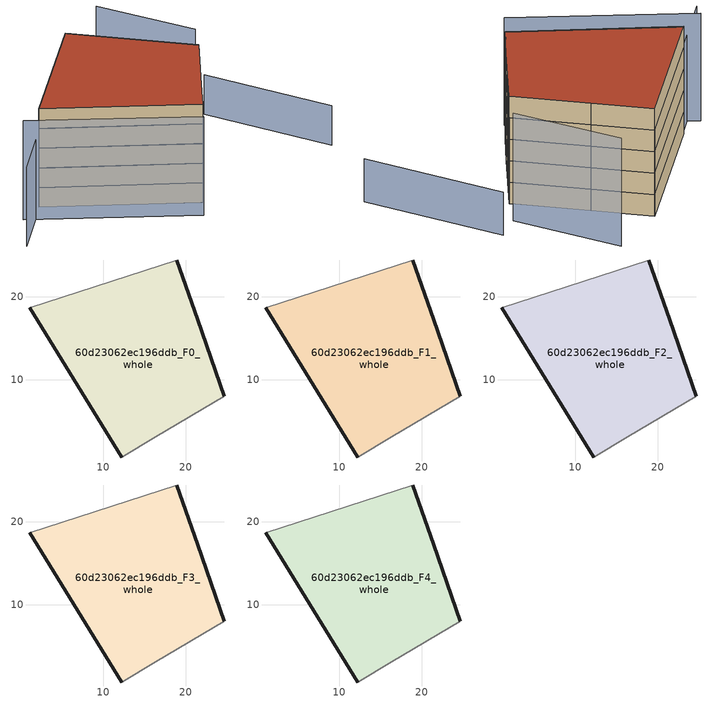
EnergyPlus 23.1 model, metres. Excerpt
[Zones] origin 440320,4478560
60d23062ec196ddb_F0_whole
 floor ground (EU_floor_Construction): 24.67,7.99 21.45,17.22 18.93,24.45 1.12,18.65 12.25,0.63 16.37,3.07 z0
 wall outside (EU_wall_Construction): 12.25,0.63 1.12,18.65 / 18.93,24.45 21.45,17.22 24.67,7.99 z0:3
 wall adiabatic (EU_wall_Construction): 24.67,7.99 16.37,3.07 12.25,0.63 / 1.12,18.65 18.93,24.45 z0:3
60d23062ec196ddb_F1_whole
 floor to 60d23062ec196ddb_F0_whole (EU_floor_Construction): 24.67,7.99 21.45,17.22 18.93,24.45 1.12,18.65 12.25,0.63 16.37,3.07 z3
 wall outside (EU_wall_Construction): 12.25,0.63 1.12,18.65 / 18.93,24.45 21.45,17.22 24.67,7.99 z3:6
 wall adiabatic (EU_wall_Construction): 24.67,7.99 16.37,3.07 12.25,0.63 / 1.12,18.65 18.93,24.45 z3:6
60d23062ec196ddb_F2_whole
 floor to 60d23062ec196ddb_F1_whole (EU_floor_Construction): 24.67,7.99 21.45,17.22 18.93,24.45 1.12,18.65 12.25,0.63 16.37,3.07 z6
 wall outside (EU_wall_Construction): 12.25,0.63 1.12,18.65 / 18.93,24.45 21.45,17.22 24.67,7.99 z6:9
 wall adiabatic (EU_wall_Construction): 24.67,7.99 16.37,3.07 12.25,0.63 / 1.12,18.65 18.93,24.45 z6:9
60d23062ec196ddb_F3_whole
 floor to 60d23062ec196ddb_F2_whole (EU_floor_Construction): 24.67,7.99 21.45,17.22 18.93,24.45 1.12,18.65 12.25,0.63 16.37,3.07 z9
 wall outside (EU_wall_Construction): 12.25,0.63 1.12,18.65 / 18.93,24.45 21.45,17.22 24.67,7.99 z9:12
 wall adiabatic (EU_wall_Construction): 24.67,7.99 16.37,3.07 12.25,0.63 / 1.12,18.65 18.93,24.45 z9:12
60d23062ec196ddb_F4_whole
 floor to 60d23062ec196ddb_F3_whole (EU_floor_Construction): 24.67,7.99 21.45,17.22 18.93,24.45 1.12,18.65 12.25,0.63 16.37,3.07 z12
 wall outside (EU_wall_Construction): 12.25,0.63 1.12,18.65 / 18.93,24.45 21.45,17.22 24.67,7.99 z12:15
 wall adiabatic (EU_wall_Construction): 24.67,7.99 16.37,3.07 12.25,0.63 / 1.12,18.65 18.93,24.45 z12:15
 roof outside (EU_roof_Construction): 18.93,24.45 21.45,17.22 24.67,7.99 16.37,3.07 12.25,0.63 1.12,18.65 z15
shading: -2.44,19 9.59,-0.95 / 27.79,10.2 26.63,24.11 z0:15; 15.79,4.57 24.67,7.98 / 18.93,24.45 -7.84,15.52 z0:12; 32.48,-7.31 31.2,10.75 z0:6
[Building]
EU S2 Campaign: North Axis=0; Terrain=City; Solar Distribution=FullExterior
[Site:Location]
Madrid: Latitude=40.5; Longitude=-3.5; Time Zone=1; Elevation=609
[SizingPeriod:WeatherFileDays]
AnnualSizingPeriod: Begin Month=1; Begin Day of Month=1; End Month=12; End Day of Month=31; Day of Week for Start Day=Monday; Use Weather File Daylight Saving Period=No; Use Weather File Rain and Snow Indicators=No
[MATERIAL]
EU_InternalMass_Material: Roughness=MediumRough; Thickness=0.1; Conductivity=1; Density=1800; Specific Heat=900; Thermal Absorptance=0.9; Solar Absorptance=0.7; Visible Absorptance=0.7
[MATERIAL:NOMASS] Roughness=MediumRough; Thermal Absorptance=0.9; Solar Absorptance=0.7; Visible Absorptance=0.7
Name | Thermal Resistance
EU_wall_NoMass | 0.419739
EU_roof_NoMass | 0.352165
EU_floor_NoMass | 0.608284
[CONSTRUCTION]
EU_wall_Construction: EU_wall_NoMass
EU_roof_Construction: EU_roof_NoMass
EU_floor_Construction: EU_floor_NoMass
EU_InternalMass_Construction: EU_InternalMass_Material
[ZONE] Type=1; Multiplier=1; Ceiling Height=autocalculate; Volume=948.094; Floor Area=autocalculate; Part of Total Floor Area=Yes
60d23062ec196ddb_F0_whole; 60d23062ec196ddb_F1_whole; 60d23062ec196ddb_F2_whole; 60d23062ec196ddb_F3_whole; 60d23062ec196ddb_F4_whole
[INTERNALMASS] Construction=EU_InternalMass_Construction; Surface Area=286.021
Name | Zone or ZoneList
60d23062ec196ddb_F0_whole_EU_InternalMass | 60d23062ec196ddb_F0_whole
60d23062ec196ddb_F1_whole_EU_InternalMass | 60d23062ec196ddb_F1_whole
60d23062ec196ddb_F2_whole_EU_InternalMass | 60d23062ec196ddb_F2_whole
60d23062ec196ddb_F3_whole_EU_InternalMass | 60d23062ec196ddb_F3_whole
60d23062ec196ddb_F4_whole_EU_InternalMass | 60d23062ec196ddb_F4_whole
[OTHEREQUIPMENT] Fuel Type=Electricity; Design Level Calculation Method=Watts/Area; Power per Zone Floor Area=1; Fraction Latent=0; Fraction Radiant=0; Fraction Lost=0; Carbon Dioxide Generation Rate=0; EndUse Subcategory=EU_Step8_InternalGains
Name | Zone or ZoneList or Space or SpaceList | Schedule
EU_Step8_InternalGain_60d23062ec196ddb_F0_whole_f000 | 60d23062ec196ddb_F0_whole | EU_Step8_GainSchedule_60d23062ec196ddb_F0_whole_f000
EU_Step8_InternalGain_60d23062ec196ddb_F1_whole_f000 | 60d23062ec196ddb_F1_whole | EU_Step8_GainSchedule_60d23062ec196ddb_F1_whole_f000
EU_Step8_InternalGain_60d23062ec196ddb_F2_whole_f000 | 60d23062ec196ddb_F2_whole | EU_Step8_GainSchedule_60d23062ec196ddb_F2_whole_f000
EU_Step8_InternalGain_60d23062ec196ddb_F3_whole_f000 | 60d23062ec196ddb_F3_whole | EU_Step8_GainSchedule_60d23062ec196ddb_F3_whole_f000
EU_Step8_InternalGain_60d23062ec196ddb_F4_whole_f000 | 60d23062ec196ddb_F4_whole | EU_Step8_GainSchedule_60d23062ec196ddb_F4_whole_f000
[ZONEVENTILATION:DESIGNFLOWRATE] Schedule=EU_AlwaysOn; Design Flow Rate Calculation Method=AirChanges/Hour; Air Changes per Hour=0.703302; Ventilation Type=Natural; Fan Pressure Rise=0; Fan Total Efficiency=1; Constant Term Coefficient=1; Temperature Term Coefficient=0; Velocity Term Coefficient=0; Velocity Squared Term Coefficient=0; Minimum Indoor Temperature=-100; Maximum Indoor Temperature=100; Delta Temperature=-100; Minimum Outdoor Temperature=-100; Maximum Outdoor Temperature=100; Maximum Wind Speed=40
Name | Zone or ZoneList or Space or SpaceList
EU_ConstantAir_60d23062ec196ddb_F0_whole | 60d23062ec196ddb_F0_whole
EU_ConstantAir_60d23062ec196ddb_F1_whole | 60d23062ec196ddb_F1_whole
EU_ConstantAir_60d23062ec196ddb_F2_whole | 60d23062ec196ddb_F2_whole
EU_ConstantAir_60d23062ec196ddb_F3_whole | 60d23062ec196ddb_F3_whole
EU_ConstantAir_60d23062ec196ddb_F4_whole | 60d23062ec196ddb_F4_whole
[HVACTEMPLATE:THERMOSTAT] Constant Heating Setpoint=20; Constant Cooling Setpoint=50
EU_HeatOnly_60d23062ec196ddb_F0_whole; EU_HeatOnly_60d23062ec196ddb_F1_whole; EU_HeatOnly_60d23062ec196ddb_F2_whole; EU_HeatOnly_60d23062ec196ddb_F3_whole; EU_HeatOnly_60d23062ec196ddb_F4_whole
[HVACTEMPLATE:ZONE:IDEALLOADSAIRSYSTEM] System Availability Schedule=EU_AlwaysOn; Maximum Heating Supply Air Temperature=50; Minimum Cooling Supply Air Temperature=13; Maximum Heating Supply Air Humidity Ratio=0.0156; Minimum Cooling Supply Air Humidity Ratio=0.0077; Heating Limit=NoLimit; Cooling Limit=NoLimit; Heating Availability Schedule=EU_AlwaysOn; Cooling Availability Schedule=EU_CoolingOff; Dehumidification Control Type=ConstantSensibleHeatRatio; Cooling Sensible Heat Ratio=0.7; Dehumidification Setpoint=60; Humidification Control Type=None; Humidification Setpoint=30; Outdoor Air Method=None; Outdoor Air Flow Rate per Person=0.00944; Outdoor Air Flow Rate per Zone Floor Area=0; Outdoor Air Flow Rate per Zone=0; Demand Controlled Ventilation Type=None; Outdoor Air Economizer Type=NoEconomizer; Heat Recovery Type=None; Sensible Heat Recovery Effectiveness=0.7; Latent Heat Recovery Effectiveness=0.65
Name | Template Thermostat
60d23062ec196ddb_F0_whole | EU_HeatOnly_60d23062ec196ddb_F0_whole
60d23062ec196ddb_F1_whole | EU_HeatOnly_60d23062ec196ddb_F1_whole
60d23062ec196ddb_F2_whole | EU_HeatOnly_60d23062ec196ddb_F2_whole
60d23062ec196ddb_F3_whole | EU_HeatOnly_60d23062ec196ddb_F3_whole
60d23062ec196ddb_F4_whole | EU_HeatOnly_60d23062ec196ddb_F4_whole
[SIZING:ZONE] Zone Cooling Design Supply Air Temperature Input Method=SupplyAirTemperature; Zone Cooling Design Supply Air Temperature=13; Zone Heating Design Supply Air Temperature Input Method=SupplyAirTemperature; Zone Heating Design Supply Air Temperature=50; Zone Cooling Design Supply Air Humidity Ratio=0.008; Zone Heating Design Supply Air Humidity Ratio=0.008; Cooling Design Air Flow Method=DesignDay; Cooling Design Air Flow Rate=0; Cooling Minimum Air Flow per Zone Floor Area=0.000762; Cooling Minimum Air Flow=0; Cooling Minimum Air Flow Fraction=0.2; Heating Design Air Flow Method=DesignDay; Heating Design Air Flow Rate=0; Heating Maximum Air Flow per Zone Floor Area=0.002032; Heating Maximum Air Flow=0.141576; Heating Maximum Air Flow Fraction=0.3; Account for Dedicated Outdoor Air System=No; Dedicated Outdoor Air System Control Strategy=NeutralSupplyAir; Dedicated Outdoor Air Low Setpoint Temperature for Design=autosize; Dedicated Outdoor Air High Setpoint Temperature for Design=autosize; Zone Load Sizing Method=Sensible Load Only No Latent Load; Zone Latent Cooling Design Supply Air Humidity Ratio Input Method=HumidityRatioDifference; Zone Cooling Design Supply Air Humidity Ratio Difference=0.005; Zone Latent Heating Design Supply Air Humidity Ratio Input Method=HumidityRatioDifference; Zone Humidification Design Supply Air Humidity Ratio Difference=0.005
60d23062ec196ddb_F0_whole; 60d23062ec196ddb_F1_whole; 60d23062ec196ddb_F2_whole; 60d23062ec196ddb_F3_whole; 60d23062ec196ddb_F4_whole
[SCHEDULE:CONSTANT]
Name | Hourly Value
EU_AlwaysOn | 1
EU_CoolingOff | 0
[SCHEDULE:FILE] Column Number=1; Rows to Skip at Top=0; Number of Hours of Data=8760; Column Separator=Comma; Interpolate to Timestep=No; Minutes per Item=60; Adjust Schedule for Daylight Savings=Yes
Name | File
EU_Step8_GainSchedule_60d23062ec196ddb_F0_whole_f000 | ../../schedules/60d23062ec196ddb/60d23062ec196ddb_F0_whole_f000_gain.csv
EU_Step8_GainSchedule_60d23062ec196ddb_F1_whole_f000 | ../../schedules/60d23062ec196ddb/60d23062ec196ddb_F1_whole_f000_gain.csv
EU_Step8_GainSchedule_60d23062ec196ddb_F2_whole_f000 | ../../schedules/60d23062ec196ddb/60d23062ec196ddb_F2_whole_f000_gain.csv
EU_Step8_GainSchedule_60d23062ec196ddb_F3_whole_f000 | ../../schedules/60d23062ec196ddb/60d23062ec196ddb_F3_whole_f000_gain.csv
EU_Step8_GainSchedule_60d23062ec196ddb_F4_whole_f000 | ../../schedules/60d23062ec196ddb/60d23062ec196ddb_F4_whole_f000_gain.csv
